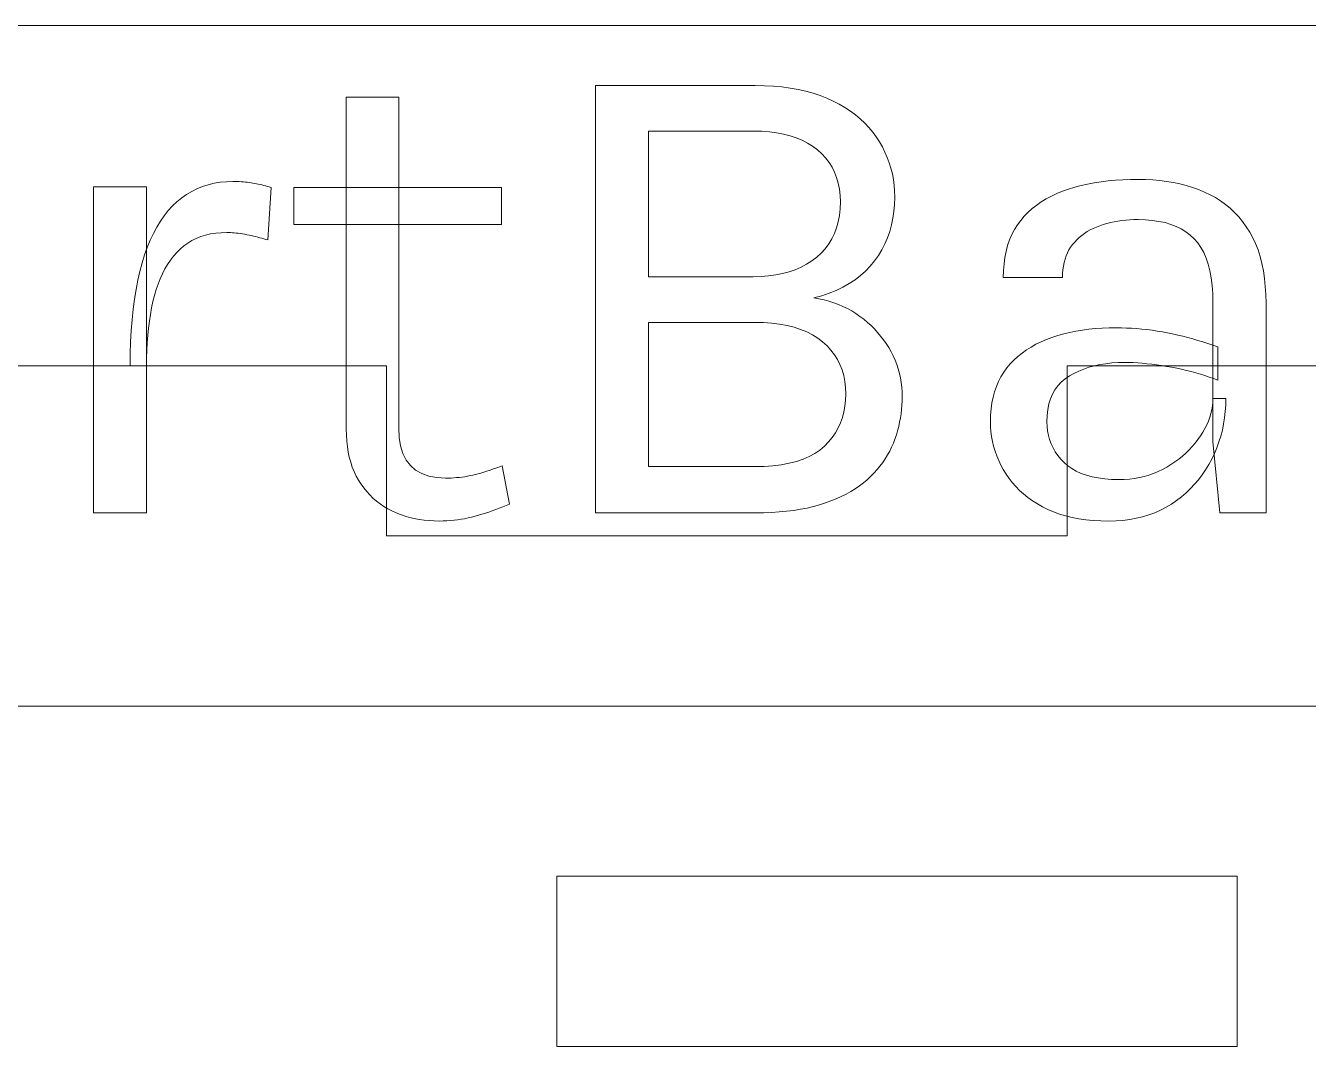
# Model space of a CAD drawing. Extents: x 0 to 393, y 0 to 389.
# Drawn here: x 94.14 to 116.75, y 145 to 163 of the extents above; entities that cross this region are included whole.
import ezdxf

# ---------------------------------------------------------------- set-up
doc = ezdxf.new("R2010")
doc.units = 0
doc.layers.get('0').update_dxf_attribs({"lineweight": 0})

msp = doc.modelspace()

# ---------------------------------------------------------------- linework, layer by layer
for p, q in [((183, 163), (6, 163)), ((99.789, 155.884), (99.789, 161.74)), ((99.789, 161.74), (100.713, 161.74)), ((100.713, 161.74), (100.713, 155.908)), ((104.181, 154.408), (104.181, 161.944)), ((104.181, 161.944), (107.001, 161.944)), ((107.001, 161.944), (107.164, 161.941)), ((107.164, 161.941), (107.321, 161.933)), ((107.321, 161.933), (107.472, 161.919)), ((107.472, 161.919), (107.618, 161.9)), ((107.618, 161.9), (107.758, 161.876)), ((107.758, 161.876), (107.893, 161.846)), ((107.893, 161.846), (108.022, 161.81)), ((108.022, 161.81), (108.145, 161.769)), ((108.145, 161.769), (108.263, 161.723)), ((108.263, 161.723), (108.375, 161.671)), ((108.375, 161.671), (108.481, 161.615)), ((108.481, 161.615), (108.582, 161.555)), ((108.582, 161.555), (108.678, 161.492)), ((108.678, 161.492), (108.768, 161.425)), ((108.768, 161.425), (108.852, 161.355)), ((108.852, 161.355), (108.931, 161.281)), ((108.931, 161.281), (109.004, 161.204)), ((106.977, 161.14), (105.117, 161.14)), ((105.117, 161.14), (105.117, 158.572)), ((107.117, 161.137), (106.977, 161.14)), ((106.977, 161.14), (106.977, 161.14)), ((106.977, 161.14), (106.977, 161.14)), ((107.25, 161.127), (107.117, 161.137)), ((107.378, 161.11), (107.25, 161.127)), ((107.499, 161.087), (107.378, 161.11)), ((107.614, 161.058), (107.499, 161.087)), ((107.723, 161.021), (107.614, 161.058)), ((109.004, 161.204), (109.072, 161.123)), ((109.072, 161.123), (109.134, 161.039)), ((107.825, 160.978), (107.723, 161.021)), ((107.922, 160.929), (107.825, 160.978)), ((108.012, 160.873), (107.922, 160.929)), ((108.096, 160.81), (108.012, 160.873)), ((109.134, 161.039), (109.191, 160.951)), ((109.191, 160.951), (109.242, 160.861)), ((109.242, 160.861), (109.288, 160.769)), ((108.173, 160.741), (108.096, 160.81)), ((108.242, 160.668), (108.173, 160.741)), ((108.303, 160.589), (108.242, 160.668)), ((108.355, 160.505), (108.303, 160.589)), ((109.288, 160.769), (109.329, 160.676)), ((109.329, 160.676), (109.364, 160.58)), ((108.4, 160.416), (108.355, 160.505)), ((108.436, 160.321), (108.4, 160.416)), ((109.364, 160.58), (109.394, 160.484)), ((109.394, 160.484), (109.418, 160.385)), ((109.418, 160.385), (109.437, 160.286)), ((95.331, 154.408), (95.331, 160.156)), ((95.331, 160.156), (96.267, 160.156)), ((96.267, 160.156), (96.267, 154.408)), ((97.156, 160.123), (97.253, 160.163)), ((97.253, 160.163), (97.354, 160.195)), ((97.354, 160.195), (97.458, 160.22)), ((97.458, 160.22), (97.565, 160.238)), ((97.565, 160.238), (97.676, 160.248)), ((97.676, 160.248), (97.791, 160.252)), ((97.791, 160.252), (97.791, 160.252)), ((97.791, 160.252), (97.829, 160.252)), ((97.829, 160.252), (97.866, 160.251)), ((97.866, 160.251), (97.903, 160.25)), ((97.903, 160.25), (97.939, 160.248)), ((97.939, 160.248), (97.975, 160.245)), ((97.975, 160.245), (98.01, 160.242)), ((98.01, 160.242), (98.044, 160.239)), ((98.044, 160.239), (98.077, 160.235)), ((98.077, 160.235), (98.11, 160.23)), ((98.11, 160.23), (98.142, 160.225)), ((98.142, 160.225), (98.174, 160.219)), ((98.174, 160.219), (98.206, 160.213)), ((98.206, 160.213), (98.238, 160.206)), ((98.238, 160.206), (98.27, 160.199)), ((98.27, 160.199), (98.302, 160.191)), ((98.302, 160.191), (98.334, 160.183)), ((98.334, 160.183), (98.366, 160.174)), ((98.366, 160.174), (98.398, 160.165)), ((98.398, 160.165), (98.431, 160.155)), ((98.463, 160.144), (98.403, 159.22)), ((98.431, 160.155), (98.463, 160.144)), ((98.463, 160.144), (98.463, 160.144)), ((98.865, 159.496), (98.865, 160.144)), ((98.865, 160.144), (102.525, 160.144)), ((102.525, 160.144), (102.525, 159.496)), ((108.465, 160.222), (108.436, 160.321)), ((108.485, 160.117), (108.465, 160.222)), ((109.437, 160.286), (109.45, 160.184)), ((109.45, 160.184), (109.458, 160.081)), ((112.524, 160.117), (112.633, 160.149)), ((112.633, 160.149), (112.745, 160.179)), ((112.745, 160.179), (112.86, 160.204)), ((112.86, 160.204), (112.978, 160.226)), ((112.978, 160.226), (113.099, 160.245)), ((113.099, 160.245), (113.223, 160.261)), ((113.223, 160.261), (113.351, 160.273)), ((113.351, 160.273), (113.481, 160.281)), ((113.481, 160.281), (113.615, 160.286)), ((113.615, 160.286), (113.751, 160.288)), ((113.751, 160.288), (113.751, 160.288)), ((113.751, 160.288), (113.882, 160.286)), ((113.882, 160.286), (114.009, 160.279)), ((114.009, 160.279), (114.133, 160.268)), ((114.133, 160.268), (114.255, 160.252)), ((114.255, 160.252), (114.374, 160.232)), ((114.374, 160.232), (114.489, 160.208)), ((114.489, 160.208), (114.602, 160.179)), ((114.602, 160.179), (114.711, 160.146)), ((114.711, 160.146), (114.817, 160.108)), ((96.804, 159.895), (96.887, 159.963)), ((96.887, 159.963), (96.973, 160.024)), ((96.973, 160.024), (97.063, 160.077)), ((97.063, 160.077), (97.156, 160.123)), ((108.497, 160.007), (108.485, 160.117)), ((108.501, 159.892), (108.497, 160.007)), ((109.461, 159.976), (109.457, 159.848)), ((109.458, 160.081), (109.461, 159.976)), ((109.461, 159.976), (109.461, 159.976)), ((112.045, 159.893), (112.131, 159.947)), ((112.131, 159.947), (112.223, 159.995)), ((112.223, 159.995), (112.318, 160.04)), ((112.318, 160.04), (112.419, 160.081)), ((112.419, 160.081), (112.524, 160.117)), ((114.817, 160.108), (114.921, 160.066)), ((114.921, 160.066), (115.021, 160.019)), ((115.021, 160.019), (115.116, 159.967)), ((115.116, 159.967), (115.207, 159.909)), ((96.579, 159.648), (96.65, 159.738)), ((96.65, 159.738), (96.725, 159.82)), ((96.725, 159.82), (96.804, 159.895)), ((108.484, 159.651), (108.497, 159.769)), ((108.497, 159.769), (108.501, 159.892)), ((108.501, 159.892), (108.501, 159.892)), ((109.447, 159.724), (109.429, 159.603)), ((109.457, 159.848), (109.447, 159.724)), ((111.745, 159.639), (111.813, 159.709)), ((111.813, 159.709), (111.885, 159.775)), ((111.885, 159.775), (111.963, 159.836)), ((111.963, 159.836), (112.045, 159.893)), ((115.207, 159.909), (115.293, 159.847)), ((115.293, 159.847), (115.376, 159.779)), ((115.376, 159.779), (115.453, 159.706)), ((115.453, 159.706), (115.526, 159.627)), ((96.448, 159.446), (96.511, 159.551)), ((96.511, 159.551), (96.579, 159.648)), ((102.525, 159.496), (98.865, 159.496)), ((102.525, 159.496), (102.525, 159.496)), ((108.434, 159.434), (108.463, 159.54)), ((108.463, 159.54), (108.484, 159.651)), ((109.404, 159.485), (109.372, 159.371)), ((109.429, 159.603), (109.404, 159.485)), ((111.571, 159.403), (111.623, 159.486)), ((111.623, 159.486), (111.681, 159.565)), ((111.681, 159.565), (111.745, 159.639)), ((113.076, 159.472), (113.017, 159.449)), ((113.137, 159.493), (113.076, 159.472)), ((113.2, 159.511), (113.137, 159.493)), ((113.264, 159.527), (113.2, 159.511)), ((113.329, 159.541), (113.264, 159.527)), ((113.396, 159.553), (113.329, 159.541)), ((113.464, 159.563), (113.396, 159.553)), ((113.534, 159.57), (113.464, 159.563)), ((113.605, 159.576), (113.534, 159.57)), ((113.677, 159.579), (113.605, 159.576)), ((113.751, 159.58), (113.677, 159.579)), ((113.88, 159.577), (113.751, 159.58)), ((113.751, 159.58), (113.751, 159.58)), ((114.002, 159.566), (113.88, 159.577)), ((114.117, 159.549), (114.002, 159.566)), ((114.226, 159.526), (114.117, 159.549)), ((114.328, 159.495), (114.226, 159.526)), ((114.424, 159.458), (114.328, 159.495)), ((114.513, 159.414), (114.424, 159.458)), ((115.526, 159.627), (115.595, 159.544)), ((115.595, 159.544), (115.659, 159.455)), ((96.333, 159.216), (96.388, 159.335)), ((96.388, 159.335), (96.448, 159.446)), ((97.142, 159.247), (97.066, 159.209)), ((97.222, 159.279), (97.142, 159.247)), ((97.307, 159.305), (97.222, 159.279)), ((97.395, 159.326), (97.307, 159.305)), ((97.487, 159.34), (97.395, 159.326)), ((97.583, 159.349), (97.487, 159.34)), ((97.683, 159.352), (97.583, 159.349)), ((97.715, 159.352), (97.683, 159.352)), ((97.683, 159.352), (97.683, 159.352)), ((97.747, 159.35), (97.715, 159.352)), ((97.78, 159.348), (97.747, 159.35)), ((97.815, 159.346), (97.78, 159.348)), ((97.85, 159.342), (97.815, 159.346)), ((97.885, 159.338), (97.85, 159.342)), ((97.922, 159.333), (97.885, 159.338)), ((97.959, 159.327), (97.922, 159.333)), ((97.998, 159.32), (97.959, 159.327)), ((98.037, 159.313), (97.998, 159.32)), ((98.076, 159.305), (98.037, 159.313)), ((98.115, 159.297), (98.076, 159.305)), ((98.153, 159.288), (98.115, 159.297)), ((98.191, 159.279), (98.153, 159.288)), ((98.227, 159.27), (98.191, 159.279)), ((98.264, 159.261), (98.227, 159.27)), ((98.299, 159.251), (98.264, 159.261)), ((98.335, 159.241), (98.299, 159.251)), ((98.369, 159.231), (98.335, 159.241)), ((98.403, 159.22), (98.369, 159.231)), ((108.297, 159.15), (108.351, 159.239)), ((108.351, 159.239), (108.397, 159.333)), ((108.397, 159.333), (108.434, 159.434)), ((109.332, 159.26), (109.286, 159.153)), ((109.372, 159.371), (109.332, 159.26)), ((111.485, 159.221), (111.525, 159.315)), ((111.525, 159.315), (111.571, 159.403)), ((112.714, 159.263), (112.672, 159.224)), ((112.758, 159.3), (112.714, 159.263)), ((112.804, 159.335), (112.758, 159.3)), ((112.854, 159.367), (112.804, 159.335)), ((112.906, 159.397), (112.854, 159.367)), ((112.96, 159.424), (112.906, 159.397)), ((113.017, 159.449), (112.96, 159.424)), ((114.596, 159.363), (114.513, 159.414)), ((114.672, 159.305), (114.596, 159.363)), ((114.741, 159.241), (114.672, 159.305)), ((114.804, 159.169), (114.741, 159.241)), ((115.659, 159.455), (115.719, 159.361)), ((115.719, 159.361), (115.774, 159.261)), ((115.774, 159.261), (115.823, 159.156)), ((96.233, 158.956), (96.281, 159.09)), ((96.281, 159.09), (96.333, 159.216)), ((96.861, 159.061), (96.8, 159)), ((96.925, 159.116), (96.861, 159.061)), ((96.994, 159.166), (96.925, 159.116)), ((97.066, 159.209), (96.994, 159.166)), ((108.163, 158.989), (108.234, 159.066)), ((108.234, 159.066), (108.297, 159.15)), ((109.233, 159.049), (109.172, 158.948)), ((109.286, 159.153), (109.233, 159.049)), ((111.403, 158.913), (111.424, 159.02)), ((111.424, 159.02), (111.451, 159.123)), ((111.451, 159.123), (111.485, 159.221)), ((112.532, 159.044), (112.506, 158.992)), ((112.562, 159.093), (112.532, 159.044)), ((112.596, 159.139), (112.562, 159.093)), ((112.633, 159.183), (112.596, 159.139)), ((112.672, 159.224), (112.633, 159.183)), ((114.86, 159.088), (114.804, 159.169)), ((114.909, 158.998), (114.86, 159.088)), ((115.823, 159.156), (115.866, 159.045)), ((115.866, 159.045), (115.903, 158.928)), ((96.149, 158.667), (96.189, 158.815)), ((96.189, 158.815), (96.233, 158.956)), ((96.639, 158.79), (96.592, 158.711)), ((96.689, 158.865), (96.639, 158.79)), ((96.743, 158.935), (96.689, 158.865)), ((96.8, 159), (96.743, 158.935)), ((107.808, 158.741), (107.906, 158.793)), ((107.906, 158.793), (107.998, 158.851)), ((107.998, 158.851), (108.084, 158.917)), ((108.084, 158.917), (108.163, 158.989)), ((109.104, 158.851), (109.029, 158.759)), ((109.172, 158.948), (109.104, 158.851)), ((111.378, 158.682), (111.387, 158.8)), ((111.387, 158.8), (111.403, 158.913)), ((112.447, 158.823), (112.435, 158.761)), ((112.463, 158.882), (112.447, 158.823)), ((112.483, 158.938), (112.463, 158.882)), ((112.506, 158.992), (112.483, 158.938)), ((114.952, 158.9), (114.909, 158.998)), ((114.989, 158.793), (114.952, 158.9)), ((115.018, 158.678), (114.989, 158.793)), ((115.903, 158.928), (115.935, 158.805)), ((115.935, 158.805), (115.961, 158.677)), ((96.113, 158.511), (96.149, 158.667)), ((96.548, 158.626), (96.508, 158.537)), ((96.592, 158.711), (96.548, 158.626)), ((105.117, 158.572), (106.965, 158.572)), ((106.965, 158.572), (107.103, 158.575)), ((107.103, 158.575), (107.234, 158.586)), ((107.234, 158.586), (107.361, 158.603)), ((107.361, 158.603), (107.481, 158.627)), ((107.481, 158.627), (107.596, 158.658)), ((107.596, 158.658), (107.705, 158.696)), ((107.705, 158.696), (107.808, 158.741)), ((108.858, 158.592), (108.761, 158.518)), ((108.947, 158.672), (108.858, 158.592)), ((109.029, 158.759), (108.947, 158.672)), ((111.375, 158.56), (111.378, 158.682)), ((112.419, 158.56), (111.375, 158.56)), ((112.421, 158.63), (112.419, 158.56)), ((112.419, 158.56), (112.419, 158.56)), ((112.426, 158.696), (112.421, 158.63)), ((112.435, 158.761), (112.426, 158.696)), ((115.041, 158.553), (115.018, 158.678)), ((115.058, 158.42), (115.041, 158.553)), ((115.961, 158.677), (115.981, 158.542)), ((96.055, 158.178), (96.082, 158.348)), ((96.082, 158.348), (96.113, 158.511)), ((96.438, 158.345), (96.408, 158.242)), ((96.471, 158.444), (96.438, 158.345)), ((96.508, 158.537), (96.471, 158.444)), ((108.429, 158.332), (108.304, 158.282)), ((108.547, 158.388), (108.429, 158.332)), ((108.658, 158.45), (108.547, 158.388)), ((108.761, 158.518), (108.658, 158.45)), ((115.068, 158.278), (115.058, 158.42)), ((115.981, 158.542), (115.995, 158.402)), ((115.995, 158.402), (116.004, 158.256)), ((96.031, 158), (96.055, 158.178)), ((96.381, 158.135), (96.357, 158.023)), ((96.408, 158.242), (96.381, 158.135)), ((108.172, 158.238), (108.033, 158.2)), ((108.033, 158.2), (108.033, 158.2)), ((108.033, 158.2), (108.124, 158.184)), ((108.124, 158.184), (108.213, 158.164)), ((108.304, 158.282), (108.172, 158.238)), ((108.213, 158.164), (108.3, 158.14)), ((108.3, 158.14), (108.385, 158.113)), ((108.385, 158.113), (108.467, 158.082)), ((115.071, 158.128), (115.068, 158.278)), ((115.071, 155.668), (115.071, 158.128)), ((116.004, 158.256), (116.007, 158.104)), ((116.007, 158.104), (116.007, 158.104)), ((116.007, 158.104), (116.007, 154.408)), ((96.013, 157.815), (96.031, 158)), ((96.336, 157.908), (96.318, 157.79)), ((96.357, 158.023), (96.336, 157.908)), ((108.467, 158.082), (108.547, 158.048)), ((108.547, 158.048), (108.625, 158.01)), ((108.625, 158.01), (108.701, 157.968)), ((108.701, 157.968), (108.775, 157.922)), ((108.775, 157.922), (108.846, 157.873)), ((95.998, 157.622), (96.013, 157.815)), ((96.302, 157.667), (96.29, 157.541)), ((96.318, 157.79), (96.302, 157.667)), ((105.117, 157.768), (105.117, 155.224)), ((106.989, 157.768), (105.117, 157.768)), ((105.117, 157.768), (105.117, 157.768)), ((107.144, 157.765), (106.989, 157.768)), ((106.989, 157.768), (106.989, 157.768)), ((107.29, 157.754), (107.144, 157.765)), ((107.43, 157.737), (107.29, 157.754)), ((107.561, 157.713), (107.43, 157.737)), ((107.685, 157.682), (107.561, 157.713)), ((107.801, 157.644), (107.685, 157.682)), ((108.846, 157.873), (108.915, 157.821)), ((108.915, 157.821), (108.98, 157.766)), ((108.98, 157.766), (109.043, 157.71)), ((109.043, 157.71), (109.102, 157.651)), ((109.102, 157.651), (109.159, 157.589)), ((112.883, 157.645), (113, 157.657)), ((113, 157.657), (113.12, 157.665)), ((113.12, 157.665), (113.242, 157.67)), ((113.242, 157.67), (113.367, 157.672)), ((113.367, 157.672), (113.367, 157.672)), ((113.367, 157.672), (113.457, 157.671)), ((113.457, 157.671), (113.547, 157.668)), ((113.547, 157.668), (113.637, 157.664)), ((113.637, 157.664), (113.727, 157.658)), ((113.727, 157.658), (113.818, 157.649)), ((113.818, 157.649), (113.908, 157.64)), ((95.981, 157.215), (95.987, 157.422)), ((95.987, 157.422), (95.998, 157.622)), ((96.29, 157.541), (96.28, 157.412)), ((107.91, 157.599), (107.801, 157.644)), ((108.01, 157.547), (107.91, 157.599)), ((108.104, 157.489), (108.01, 157.547)), ((108.189, 157.423), (108.104, 157.489)), ((108.267, 157.352), (108.189, 157.423)), ((109.159, 157.589), (109.212, 157.526)), ((109.212, 157.526), (109.262, 157.46)), ((109.262, 157.46), (109.31, 157.392)), ((111.95, 157.381), (112.04, 157.425)), ((112.04, 157.425), (112.134, 157.465)), ((112.134, 157.465), (112.233, 157.501)), ((112.233, 157.501), (112.335, 157.533)), ((112.335, 157.533), (112.44, 157.563)), ((112.44, 157.563), (112.547, 157.588)), ((112.547, 157.588), (112.656, 157.61)), ((112.656, 157.61), (112.769, 157.629)), ((112.769, 157.629), (112.883, 157.645)), ((113.908, 157.64), (113.998, 157.628)), ((113.998, 157.628), (114.089, 157.614)), ((114.089, 157.614), (114.179, 157.599)), ((114.179, 157.599), (114.27, 157.582)), ((114.27, 157.582), (114.36, 157.563)), ((114.36, 157.563), (114.45, 157.543)), ((114.45, 157.543), (114.54, 157.522)), ((114.54, 157.522), (114.629, 157.499)), ((114.629, 157.499), (114.718, 157.476)), ((114.718, 157.476), (114.806, 157.45)), ((114.806, 157.45), (114.894, 157.424)), ((114.894, 157.424), (114.981, 157.396)), ((95.979, 157), (95.981, 157.215)), ((96.273, 157.278), (96.268, 157.141)), ((96.28, 157.412), (96.273, 157.278)), ((108.336, 157.276), (108.267, 157.352)), ((108.397, 157.196), (108.336, 157.276)), ((108.45, 157.111), (108.397, 157.196)), ((109.31, 157.392), (109.354, 157.322)), ((109.354, 157.322), (109.395, 157.249)), ((109.395, 157.249), (109.433, 157.175)), ((111.632, 157.166), (111.705, 157.226)), ((111.705, 157.226), (111.782, 157.281)), ((111.782, 157.281), (111.864, 157.333)), ((111.864, 157.333), (111.95, 157.381)), ((114.981, 157.396), (115.068, 157.367)), ((115.068, 157.367), (115.155, 157.336)), ((115.155, 157.336), (115.155, 157.336)), ((115.155, 157.336), (115.155, 156.748)), ((88.5, 157), (100.5, 157)), ((96.267, 157), (95.979, 157)), ((96.268, 157.141), (96.267, 157)), ((96.267, 157), (96.267, 157)), ((96.267, 157), (96.267, 157)), ((100.5, 157), (100.5, 154)), ((108.495, 157.022), (108.45, 157.111)), ((108.532, 156.928), (108.495, 157.022)), ((109.433, 157.175), (109.466, 157.099)), ((109.466, 157.099), (109.496, 157.023)), ((109.496, 157.023), (109.522, 156.946)), ((111.438, 156.964), (111.498, 157.035)), ((111.498, 157.035), (111.563, 157.103)), ((111.563, 157.103), (111.632, 157.166)), ((112.5, 154), (112.5, 157)), ((112.5, 157), (124.5, 157)), ((112.885, 156.975), (112.793, 156.944)), ((112.98, 157.001), (112.885, 156.975)), ((113.079, 157.022), (112.98, 157.001)), ((113.182, 157.039), (113.079, 157.022)), ((113.288, 157.051), (113.182, 157.039)), ((113.398, 157.058), (113.288, 157.051)), ((113.511, 157.06), (113.398, 157.058)), ((113.587, 157.059), (113.511, 157.06)), ((113.511, 157.06), (113.511, 157.06)), ((113.665, 157.057), (113.587, 157.059)), ((113.745, 157.052), (113.665, 157.057)), ((113.825, 157.047), (113.745, 157.052)), ((113.908, 157.039), (113.825, 157.047)), ((113.992, 157.03), (113.908, 157.039)), ((114.077, 157.019), (113.992, 157.03)), ((114.164, 157.006), (114.077, 157.019)), ((114.252, 156.992), (114.164, 157.006)), ((114.342, 156.976), (114.252, 156.992)), ((114.432, 156.959), (114.342, 156.976)), ((108.56, 156.83), (108.532, 156.928)), ((108.581, 156.727), (108.56, 156.83)), ((109.522, 156.946), (109.544, 156.867)), ((109.544, 156.867), (109.561, 156.788)), ((109.561, 156.788), (109.575, 156.707)), ((111.29, 156.725), (111.333, 156.809)), ((111.333, 156.809), (111.383, 156.889)), ((111.383, 156.889), (111.438, 156.964)), ((112.464, 156.772), (112.396, 156.715)), ((112.539, 156.823), (112.464, 156.772)), ((112.62, 156.868), (112.539, 156.823)), ((112.705, 156.908), (112.62, 156.868)), ((112.793, 156.944), (112.705, 156.908)), ((114.519, 156.94), (114.432, 156.959)), ((114.605, 156.92), (114.519, 156.94)), ((114.69, 156.899), (114.605, 156.92)), ((114.772, 156.877), (114.69, 156.899)), ((114.852, 156.854), (114.772, 156.877)), ((114.931, 156.829), (114.852, 156.854)), ((115.007, 156.803), (114.931, 156.829)), ((115.082, 156.776), (115.007, 156.803)), ((115.155, 156.748), (115.082, 156.776)), ((108.593, 156.62), (108.581, 156.727)), ((108.597, 156.508), (108.593, 156.62)), ((109.575, 156.707), (109.585, 156.626)), ((109.585, 156.626), (109.591, 156.543)), ((109.591, 156.543), (109.593, 156.46)), ((111.194, 156.447), (111.22, 156.544)), ((111.22, 156.544), (111.252, 156.637)), ((111.252, 156.637), (111.29, 156.725)), ((112.286, 156.58), (112.242, 156.503)), ((112.337, 156.651), (112.286, 156.58)), ((112.396, 156.715), (112.337, 156.651)), ((108.563, 156.188), (108.582, 156.291)), ((108.582, 156.291), (108.593, 156.397)), ((108.593, 156.397), (108.597, 156.508)), ((108.597, 156.508), (108.597, 156.508)), ((109.588, 156.307), (109.581, 156.231)), ((109.592, 156.383), (109.588, 156.307)), ((109.593, 156.46), (109.592, 156.383)), ((109.593, 156.46), (109.593, 156.46)), ((111.159, 156.24), (111.173, 156.346)), ((111.173, 156.346), (111.194, 156.447)), ((112.179, 156.328), (112.159, 156.231)), ((112.206, 156.419), (112.179, 156.328)), ((112.242, 156.503), (112.206, 156.419)), ((115.051, 156.226), (115.062, 156.292)), ((115.062, 156.292), (115.069, 156.358)), ((115.069, 156.358), (115.071, 156.424)), ((115.071, 156.424), (115.071, 156.424)), ((115.071, 156.424), (115.299, 156.424)), ((115.297, 156.31), (115.289, 156.197)), ((115.299, 156.424), (115.297, 156.31)), ((108.503, 155.995), (108.537, 156.089)), ((108.537, 156.089), (108.563, 156.188)), ((109.561, 156.081), (109.547, 156.006)), ((109.572, 156.156), (109.561, 156.081)), ((109.581, 156.231), (109.572, 156.156)), ((111.147, 156.016), (111.15, 156.13)), ((111.15, 156.13), (111.159, 156.24)), ((112.147, 156.127), (112.143, 156.016)), ((112.159, 156.231), (112.147, 156.127)), ((114.992, 156.028), (115.016, 156.094)), ((115.016, 156.094), (115.036, 156.16)), ((115.036, 156.16), (115.051, 156.226)), ((115.277, 156.086), (115.259, 155.977)), ((115.289, 156.197), (115.277, 156.086)), ((99.791, 155.778), (99.789, 155.884)), ((99.789, 155.884), (99.789, 155.884)), ((100.713, 155.908), (100.721, 155.739)), ((108.413, 155.818), (108.462, 155.905)), ((108.462, 155.905), (108.503, 155.995)), ((109.51, 155.857), (109.489, 155.783)), ((109.53, 155.931), (109.51, 155.857)), ((109.547, 156.006), (109.53, 155.931)), ((111.149, 155.928), (111.147, 156.016)), ((111.147, 156.016), (111.147, 156.016)), ((111.156, 155.84), (111.149, 155.928)), ((111.168, 155.753), (111.156, 155.84)), ((112.143, 156.016), (112.143, 156.016)), ((112.143, 156.016), (112.146, 155.933)), ((112.146, 155.933), (112.155, 155.853)), ((112.155, 155.853), (112.17, 155.775)), ((114.894, 155.83), (114.931, 155.896)), ((114.931, 155.896), (114.964, 155.962)), ((114.964, 155.962), (114.992, 156.028)), ((115.237, 155.869), (115.209, 155.763)), ((115.259, 155.977), (115.237, 155.869)), ((99.798, 155.675), (99.791, 155.778)), ((99.808, 155.576), (99.798, 155.675)), ((100.721, 155.739), (100.746, 155.588)), ((108.222, 155.584), (108.293, 155.658)), ((108.293, 155.658), (108.357, 155.736)), ((108.357, 155.736), (108.413, 155.818)), ((109.436, 155.638), (109.406, 155.566)), ((109.464, 155.71), (109.436, 155.638)), ((109.489, 155.783), (109.464, 155.71)), ((111.183, 155.668), (111.168, 155.753)), ((111.204, 155.583), (111.183, 155.668)), ((112.17, 155.775), (112.191, 155.699)), ((112.191, 155.699), (112.219, 155.626)), ((112.219, 155.626), (112.252, 155.555)), ((114.707, 155.576), (114.758, 155.636)), ((114.758, 155.636), (114.807, 155.699)), ((114.807, 155.699), (114.852, 155.764)), ((114.852, 155.764), (114.894, 155.83)), ((115.191, 154.408), (115.071, 155.668)), ((115.177, 155.659), (115.14, 155.556)), ((115.209, 155.763), (115.177, 155.659)), ((99.824, 155.481), (99.808, 155.576)), ((99.843, 155.389), (99.824, 155.481)), ((99.867, 155.301), (99.843, 155.389)), ((100.746, 155.588), (100.788, 155.455)), ((100.788, 155.455), (100.845, 155.34)), ((107.845, 155.354), (107.954, 155.4)), ((107.954, 155.4), (108.053, 155.454)), ((108.053, 155.454), (108.142, 155.516)), ((108.142, 155.516), (108.222, 155.584)), ((109.333, 155.429), (109.292, 155.362)), ((109.371, 155.497), (109.333, 155.429)), ((109.406, 155.566), (109.371, 155.497)), ((111.229, 155.498), (111.204, 155.583)), ((111.259, 155.415), (111.229, 155.498)), ((111.293, 155.332), (111.259, 155.415)), ((112.252, 155.555), (112.291, 155.487)), ((112.291, 155.487), (112.337, 155.421)), ((112.337, 155.421), (112.388, 155.357)), ((114.469, 155.356), (114.533, 155.408)), ((114.533, 155.408), (114.594, 155.462)), ((114.594, 155.462), (114.652, 155.518)), ((114.652, 155.518), (114.707, 155.576)), ((115.097, 155.455), (115.05, 155.356)), ((115.14, 155.556), (115.097, 155.455)), ((99.895, 155.216), (99.867, 155.301)), ((99.927, 155.135), (99.895, 155.216)), ((100.845, 155.34), (100.92, 155.242)), ((100.92, 155.242), (101.011, 155.162)), ((101.011, 155.162), (101.119, 155.1)), ((102.316, 155.158), (102.369, 155.176)), ((102.369, 155.176), (102.424, 155.195)), ((102.424, 155.195), (102.48, 155.215)), ((102.48, 155.215), (102.537, 155.236)), ((102.537, 155.236), (102.537, 155.236)), ((102.537, 155.236), (102.669, 154.564)), ((105.117, 155.224), (106.989, 155.224)), ((106.989, 155.224), (107.156, 155.228)), ((107.156, 155.228), (107.313, 155.238)), ((107.313, 155.238), (107.46, 155.256)), ((107.46, 155.256), (107.598, 155.282)), ((107.598, 155.282), (107.726, 155.314)), ((107.726, 155.314), (107.845, 155.354)), ((109.148, 155.17), (109.093, 155.11)), ((109.2, 155.233), (109.148, 155.17)), ((109.248, 155.297), (109.2, 155.233)), ((109.292, 155.362), (109.248, 155.297)), ((111.332, 155.251), (111.293, 155.332)), ((111.375, 155.17), (111.332, 155.251)), ((111.423, 155.091), (111.375, 155.17)), ((112.388, 155.357), (112.446, 155.296)), ((112.446, 155.296), (112.51, 155.239)), ((112.51, 155.239), (112.582, 155.188)), ((112.582, 155.188), (112.66, 155.143)), ((114.104, 155.136), (114.182, 155.173)), ((114.182, 155.173), (114.258, 155.215)), ((114.258, 155.215), (114.331, 155.26)), ((114.331, 155.26), (114.402, 155.307)), ((114.402, 155.307), (114.469, 155.356)), ((114.942, 155.167), (114.881, 155.078)), ((114.998, 155.26), (114.942, 155.167)), ((115.05, 155.356), (114.998, 155.26)), ((99.964, 155.058), (99.927, 155.135)), ((100.005, 154.984), (99.964, 155.058)), ((100.05, 154.914), (100.005, 154.984)), ((101.119, 155.1), (101.243, 155.056)), ((101.243, 155.056), (101.384, 155.029)), ((101.384, 155.029), (101.541, 155.02)), ((101.541, 155.02), (101.59, 155.021)), ((101.541, 155.02), (101.541, 155.02)), ((101.59, 155.021), (101.639, 155.022)), ((101.639, 155.022), (101.687, 155.025)), ((101.687, 155.025), (101.735, 155.029)), ((101.735, 155.029), (101.783, 155.034)), ((101.783, 155.034), (101.831, 155.039)), ((101.831, 155.039), (101.878, 155.046)), ((101.878, 155.046), (101.925, 155.055)), ((101.925, 155.055), (101.972, 155.064)), ((101.972, 155.064), (102.018, 155.074)), ((102.018, 155.074), (102.065, 155.085)), ((102.065, 155.085), (102.113, 155.098)), ((102.113, 155.098), (102.162, 155.111)), ((102.162, 155.111), (102.212, 155.126)), ((102.212, 155.126), (102.263, 155.142)), ((102.263, 155.142), (102.316, 155.158)), ((108.907, 154.937), (108.837, 154.884)), ((108.973, 154.992), (108.907, 154.937)), ((109.035, 155.05), (108.973, 154.992)), ((109.093, 155.11), (109.035, 155.05)), ((111.476, 155.015), (111.423, 155.091)), ((111.533, 154.942), (111.476, 155.015)), ((111.595, 154.872), (111.533, 154.942)), ((112.66, 155.143), (112.746, 155.104)), ((112.746, 155.104), (112.84, 155.071)), ((112.84, 155.071), (112.94, 155.044)), ((112.94, 155.044), (113.048, 155.023)), ((113.048, 155.023), (113.163, 155.008)), ((113.163, 155.008), (113.285, 154.999)), ((113.285, 154.999), (113.415, 154.996)), ((113.415, 154.996), (113.508, 154.998)), ((113.415, 154.996), (113.415, 154.996)), ((113.508, 154.998), (113.598, 155.005)), ((113.598, 155.005), (113.687, 155.016)), ((113.687, 155.016), (113.775, 155.031)), ((113.775, 155.031), (113.86, 155.051)), ((113.86, 155.051), (113.943, 155.075)), ((113.943, 155.075), (114.025, 155.103)), ((114.025, 155.103), (114.104, 155.136)), ((114.817, 154.993), (114.748, 154.912)), ((114.881, 155.078), (114.817, 154.993)), ((100.098, 154.847), (100.05, 154.914)), ((100.149, 154.784), (100.098, 154.847)), ((100.203, 154.725), (100.149, 154.784)), ((100.26, 154.669), (100.203, 154.725)), ((108.604, 154.74), (108.518, 154.697)), ((108.686, 154.786), (108.604, 154.74)), ((108.763, 154.834), (108.686, 154.786)), ((108.837, 154.884), (108.763, 154.834)), ((111.662, 154.805), (111.595, 154.872)), ((111.733, 154.742), (111.662, 154.805)), ((111.809, 154.681), (111.733, 154.742)), ((114.597, 154.761), (114.515, 154.692)), ((114.675, 154.835), (114.597, 154.761)), ((114.748, 154.912), (114.675, 154.835)), ((100.32, 154.617), (100.26, 154.669)), ((100.384, 154.568), (100.32, 154.617)), ((100.45, 154.523), (100.384, 154.568)), ((100.52, 154.482), (100.45, 154.523)), ((100.593, 154.444), (100.52, 154.482)), ((102.486, 154.489), (102.425, 154.466)), ((102.547, 154.513), (102.486, 154.489)), ((102.608, 154.538), (102.547, 154.513)), ((102.669, 154.564), (102.608, 154.538)), ((107.917, 154.493), (107.8, 154.471)), ((108.028, 154.519), (107.917, 154.493)), ((108.135, 154.549), (108.028, 154.519)), ((108.237, 154.582), (108.135, 154.549)), ((108.335, 154.618), (108.237, 154.582)), ((108.428, 154.656), (108.335, 154.618)), ((108.518, 154.697), (108.428, 154.656)), ((111.89, 154.623), (111.809, 154.681)), ((111.975, 154.568), (111.89, 154.623)), ((112.065, 154.516), (111.975, 154.568)), ((112.16, 154.468), (112.065, 154.516)), ((114.245, 154.507), (114.147, 154.456)), ((114.339, 154.564), (114.245, 154.507)), ((114.429, 154.626), (114.339, 154.564)), ((114.515, 154.692), (114.429, 154.626)), ((96.267, 154.408), (95.331, 154.408)), ((96.267, 154.408), (96.267, 154.408)), ((100.668, 154.41), (100.593, 154.444)), ((100.746, 154.379), (100.668, 154.41)), ((100.825, 154.352), (100.746, 154.379)), ((100.906, 154.329), (100.825, 154.352)), ((100.989, 154.309), (100.906, 154.329)), ((101.074, 154.293), (100.989, 154.309)), ((101.161, 154.28), (101.074, 154.293)), ((101.25, 154.271), (101.161, 154.28)), ((101.34, 154.266), (101.25, 154.271)), ((101.433, 154.264), (101.34, 154.266)), ((101.498, 154.265), (101.433, 154.264)), ((101.433, 154.264), (101.433, 154.264)), ((101.433, 154.264), (101.433, 154.264)), ((101.562, 154.267), (101.498, 154.265)), ((101.626, 154.272), (101.562, 154.267)), ((101.689, 154.277), (101.626, 154.272)), ((101.752, 154.285), (101.689, 154.277)), ((101.814, 154.294), (101.752, 154.285)), ((101.876, 154.305), (101.814, 154.294)), ((101.938, 154.318), (101.876, 154.305)), ((101.999, 154.332), (101.938, 154.318)), ((102.06, 154.348), (101.999, 154.332)), ((102.121, 154.365), (102.06, 154.348)), ((102.181, 154.384), (102.121, 154.365)), ((102.242, 154.403), (102.181, 154.384)), ((102.303, 154.423), (102.242, 154.403)), ((102.364, 154.444), (102.303, 154.423)), ((102.425, 154.466), (102.364, 154.444)), ((107.001, 154.408), (104.181, 154.408)), ((107.146, 154.41), (107.001, 154.408)), ((107.001, 154.408), (107.001, 154.408)), ((107.001, 154.408), (107.001, 154.408)), ((107.287, 154.415), (107.146, 154.41)), ((107.422, 154.424), (107.287, 154.415)), ((107.553, 154.436), (107.422, 154.424)), ((107.679, 154.452), (107.553, 154.436)), ((107.8, 154.471), (107.679, 154.452)), ((112.26, 154.425), (112.16, 154.468)), ((112.364, 154.387), (112.26, 154.425)), ((112.474, 154.355), (112.364, 154.387)), ((112.588, 154.327), (112.474, 154.355)), ((112.708, 154.304), (112.588, 154.327)), ((112.832, 154.287), (112.708, 154.304)), ((112.962, 154.274), (112.832, 154.287)), ((113.096, 154.267), (112.962, 154.274)), ((113.235, 154.264), (113.096, 154.267)), ((113.362, 154.267), (113.235, 154.264)), ((113.235, 154.264), (113.235, 154.264)), ((113.235, 154.264), (113.235, 154.264)), ((113.485, 154.276), (113.362, 154.267)), ((113.604, 154.291), (113.485, 154.276)), ((113.72, 154.312), (113.604, 154.291)), ((113.832, 154.339), (113.72, 154.312)), ((113.941, 154.372), (113.832, 154.339)), ((114.046, 154.411), (113.941, 154.372)), ((114.147, 154.456), (114.046, 154.411)), ((116.007, 154.408), (115.191, 154.408)), ((116.007, 154.408), (116.007, 154.408)), ((100.5, 154), (112.5, 154)), ((192, 151), (3, 151)), ((103.5, 145), (103.5, 148)), ((103.5, 148), (115.5, 148)), ((115.5, 148), (115.5, 145)), ((115.5, 145), (103.5, 145))]:
    msp.add_line(p, q)

doc.saveas('drawing.dxf')
